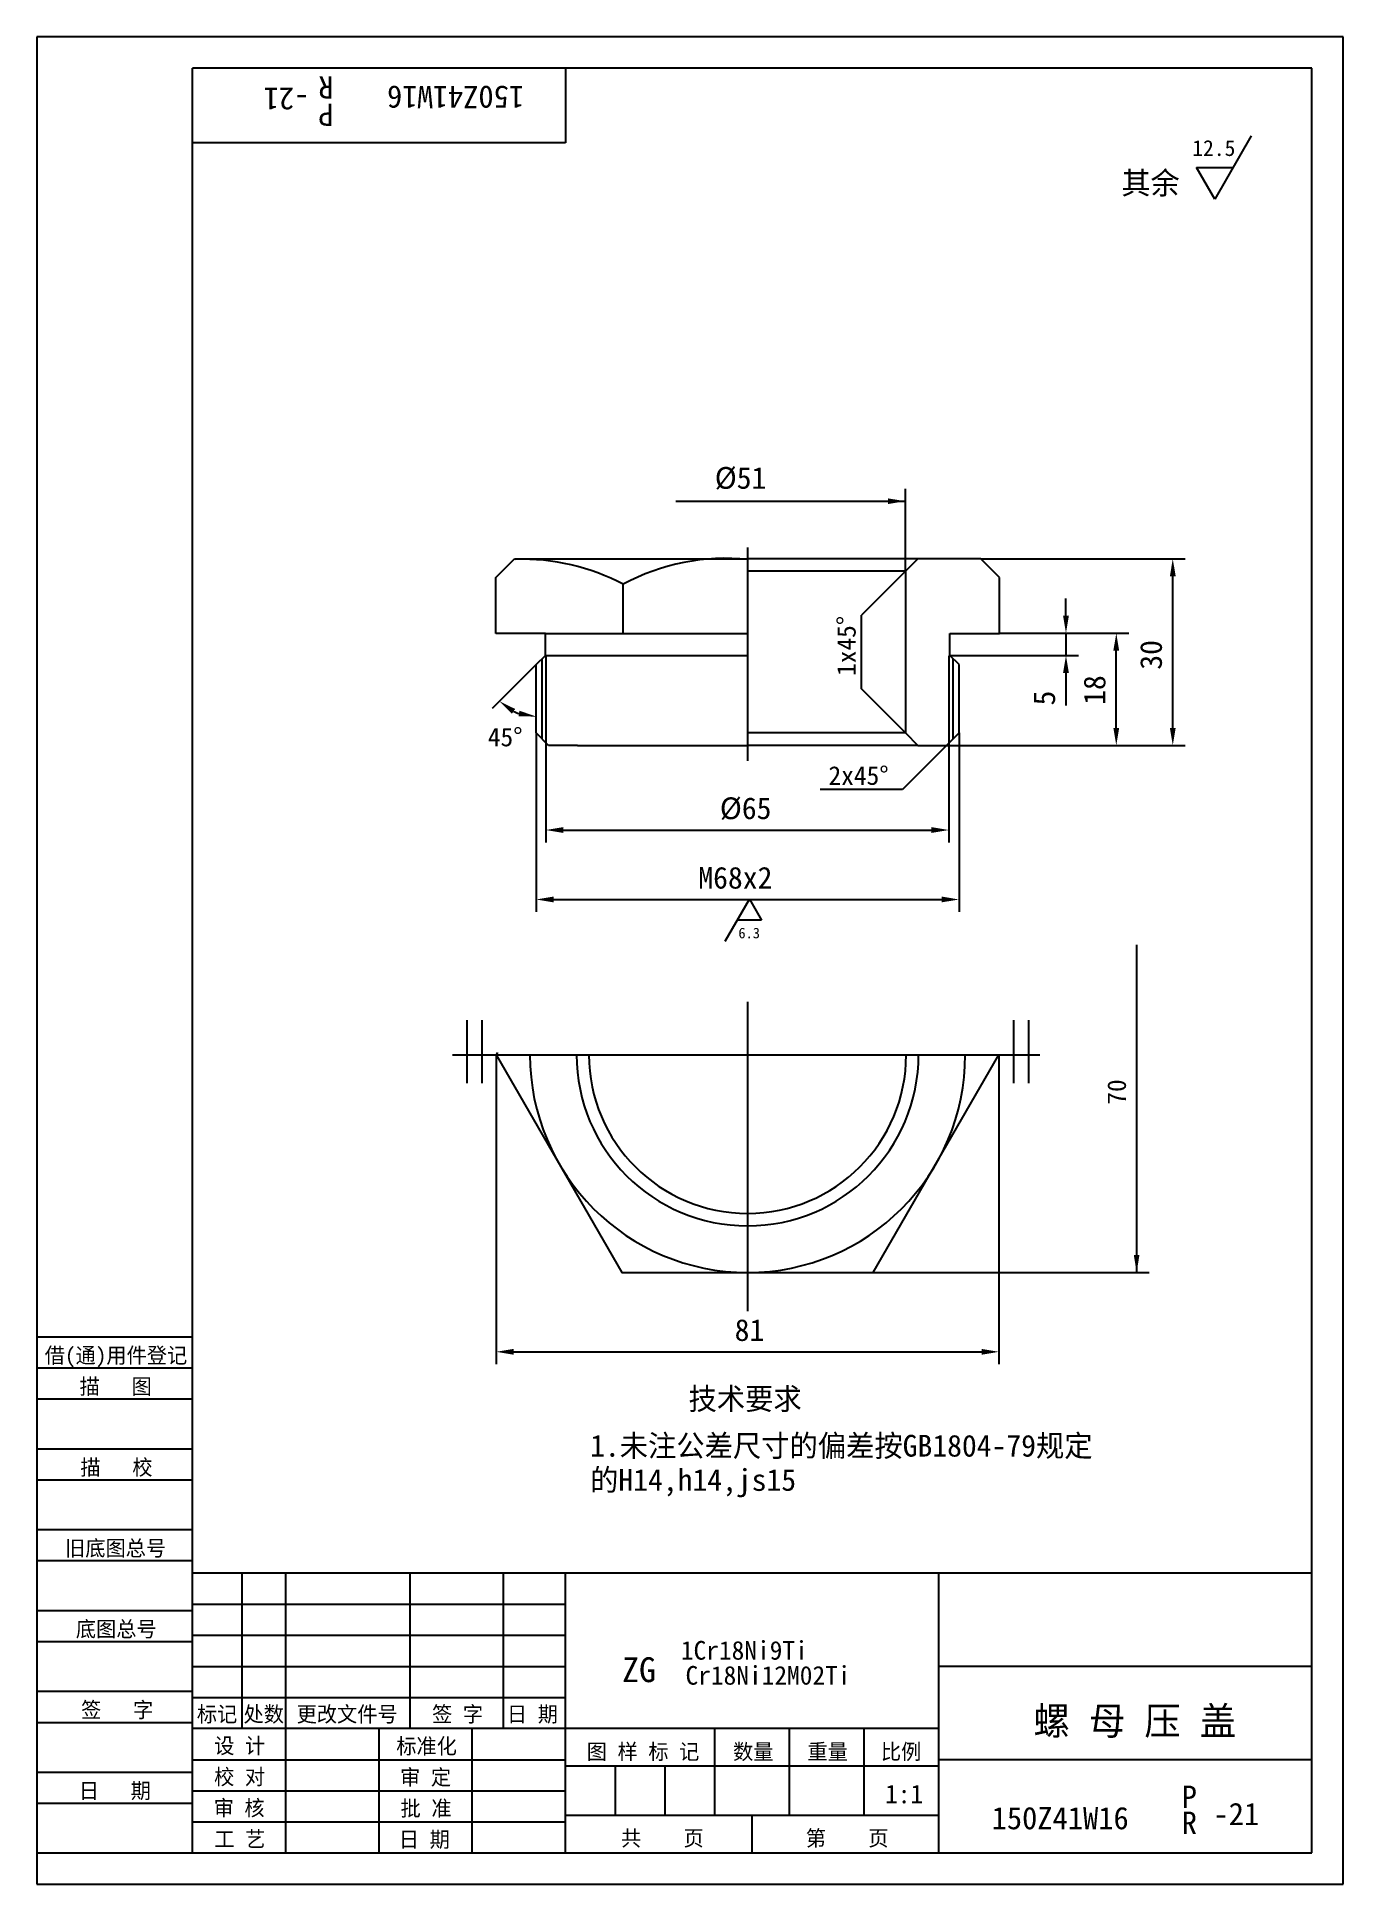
# Model space of a CAD drawing. Header units: metres. Extents: x 0 to 210, y 0 to 297.
import ezdxf

# ---------------------------------------------------------------- set-up
doc = ezdxf.new("R2010")
doc.units = ezdxf.units.M
for name, color, linetype in [('C', 6, 'Continuous'), ('D', 1, 'Continuous'), ('FL', 5, 'Continuous'), ('T', 7, 'Continuous'), ('TL', 4, 'Continuous')]:
    doc.layers.add(name, color=color, linetype=linetype)

# ---------------------------------------------------------------- blocks, each defined once
blk = doc.blocks.new('TUKUN4')
at = {"layer": 'FL'}
for p, q in [((0, 297), (0, 0)), ((210, 297), (0, 297)), ((210, 0), (210, 297)), ((0, 78), (25, 78)), ((0, 70), (25, 70)), ((0, 65), (25, 65)), ((0, 57), (25, 57)), ((0, 52), (25, 52)), ((33, 25), (33, 50)), ((40, 5), (40, 50)), ((60, 25), (60, 50)), ((75, 25), (75, 50)), ((25, 45), (85, 45)), ((0, 44), (25, 44)), ((0, 39), (25, 39)), ((25, 40), (85, 40)), ((25, 35), (85, 35)), ((0, 31), (25, 31)), ((25, 30), (85, 30)), ((0, 26), (25, 26)), ((70, 5), (70, 25)), ((0, 18), (25, 18)), ((25, 20), (85, 20)), ((25, 15), (85, 15)), ((0, 13), (25, 13)), ((25, 10), (85, 10)), ((0, 0), (210, 0))]:
    blk.add_line(p, q, dxfattribs=at)
at = {"layer": 'TL'}
for p, q in [((25, 5), (25, 292)), ((205, 292), (25, 292)), ((85, 292), (85, 280)), ((205, 5), (205, 292)), ((85, 280), (25, 280)), ((0, 88), (25, 88)), ((0, 83), (25, 83)), ((205, 50), (25, 50)), ((85, 5), (85, 50)), ((145, 5), (145, 50)), ((205, 35), (145, 35)), ((145, 25), (25, 25)), ((55, 5), (55, 25)), ((109, 11), (109, 25)), ((121, 11), (121, 25)), ((133, 11), (133, 25)), ((85, 19), (145, 19)), ((93, 11), (93, 19)), ((101, 11), (101, 19)), ((205, 20), (145, 20)), ((145, 11), (85, 11)), ((115, 5), (115, 11)), ((0, 5), (205, 5))]:
    blk.add_line(p, q, dxfattribs=at)
at = {"layer": 'T'}
for s, p in [('借(通)用件登记', (1.26, 83.76)), ('描   图', (6.86, 78.76)), ('描   校', (6.98, 65.76)), ('旧底图总号', (4.52, 52.76)), ('底图总号', (6.25, 39.76)), ('签   字', (7.1, 26.76)), ('标记', (25.71, 26.07)), ('处数', (33.22, 26.07)), ('更改文件号', (41.75, 26.07)), ('签 字', (63.53, 26.07)), ('日 期', (75.57, 26.07)), ('设 计', (28.5, 20.99)), ('标准化', (57.77, 20.93)), ('图 样 标 记', (88.4, 20.04)), ('数量', (111.92, 20.04)), ('重量', (123.88, 20.04)), ('比例', (135.7, 20.04)), ('校 对', (28.48, 15.99)), ('审 定', (58.39, 15.93)), ('日   期', (6.72, 13.76)), ('审 核', (28.41, 10.99)), ('批 准', (58.46, 10.93)), ('共    页', (93.91, 6.13)), ('第    页', (123.62, 6.13)), ('工 艺', (28.52, 5.99)), ('日 期', (58.18, 5.93))]:
    blk.add_text(s, height=2.5, dxfattribs=at).set_placement(p)

msp = doc.modelspace()

# ---------------------------------------------------------------- linework, layer by layer
at = {"layer": 'C'}
for p, q in [((114.26, 214.91), (114.26, 180.58)), ((114.26, 141.88), (114.26, 92.12)), ((66.81, 133.33), (159.34, 133.33)), ((159.34, 133.33), (161.23, 133.33))]:
    msp.add_line(p, q, dxfattribs=at)
at = {"layer": 'D'}
for p, q in [((195.24, 281.08), (189.39, 270.94)), ((189.39, 270.94), (186.46, 276.01)), ((186.46, 276.01), (192.32, 276.01)), ((139.65, 211.05), (139.65, 224.35)), ((102.71, 222.35), (139.65, 222.35)), ((139.63, 211.09), (132.56, 204.02)), ((151.76, 213.09), (184.62, 213.09)), ((182.62, 185.89), (182.62, 210.29)), ((165.45, 203.93), (165.45, 206.73)), ((132.56, 192.16), (132.56, 204.02)), ((154.71, 201.13), (167.45, 201.13)), ((165.45, 201.13), (165.45, 197.53)), ((167.45, 201.13), (175.54, 201.13)), ((80.26, 196.09), (73.19, 189.02)), ((81.18, 196.98), (81.18, 184.17)), ((81.83, 197.47), (81.83, 167.48)), ((146.61, 197.47), (146.61, 167.48)), ((146.76, 197.53), (167.45, 197.53)), ((147.26, 196.98), (147.26, 184.17)), ((173.54, 185.89), (173.54, 198.33)), ((165.45, 194.73), (165.45, 191.93)), ((139.63, 185.09), (132.56, 192.16)), ((165.45, 191.93), (165.45, 189.51)), ((80.26, 185.09), (80.26, 156.31)), ((148.26, 185.09), (148.26, 156.31)), ((146.26, 183.09), (139.19, 176.02)), ((146.26, 183.09), (175.54, 183.09)), ((175.54, 183.09), (184.62, 183.09)), ((139.19, 176.02), (125.95, 176.02)), ((84.63, 169.48), (143.81, 169.48)), ((83.06, 158.31), (145.46, 158.31)), ((110.66, 151.62), (114.56, 158.38)), ((114.56, 158.38), (116.52, 155)), ((116.52, 155), (112.61, 155)), ((176.81, 151.02), (176.81, 98.33)), ((69.1, 138.92), (69.1, 128.76)), ((71.52, 138.92), (71.52, 128.76)), ((157, 138.92), (157, 128.76)), ((159.42, 138.92), (159.42, 128.76)), ((73.85, 133.33), (73.85, 83.58)), ((154.67, 133.33), (154.67, 83.58)), ((134.47, 98.33), (178.81, 98.33)), ((76.65, 85.58), (151.87, 85.58))]:
    msp.add_line(p, q, dxfattribs=at)
msp.add_arc((80.26, 196.09), 8.36, 244.28, 250.72, dxfattribs=at)
for points in [[(136.85, 222.8), (139.65, 222.35), (136.85, 221.9)], [(182.16, 210.29), (183.09, 210.29), (182.62, 213.09)], [(164.98, 203.93), (165.92, 203.93), (165.45, 201.13)], [(173.07, 198.33), (174, 198.33), (173.54, 201.13)], [(164.98, 194.73), (165.92, 194.73), (165.45, 197.53)], [(76.36, 188.18), (76.9, 188.94), (74.35, 190.18)], [(77.58, 188.66), (77.42, 187.74), (80.26, 187.73)], [(173.07, 185.89), (174, 185.89), (173.54, 183.09)], [(182.16, 185.89), (183.09, 185.89), (182.62, 183.09)], [(84.63, 169.95), (84.63, 169.01), (81.83, 169.48)], [(143.81, 169.95), (143.81, 169.01), (146.61, 169.48)], [(83.06, 158.78), (83.06, 157.85), (80.26, 158.31)], [(145.46, 158.78), (145.46, 157.85), (148.26, 158.31)], [(177.26, 101.13), (176.81, 98.33), (176.36, 101.13)], [(76.65, 86.05), (76.65, 85.11), (73.85, 85.58)], [(151.87, 86.05), (151.87, 85.11), (154.67, 85.58)]]:
    msp.add_solid(points, dxfattribs=at)
at = {"layer": 'TL'}
for p, q in [((73.76, 210.09), (76.76, 213.09)), ((76.76, 213.09), (86.89, 213.09)), ((86.89, 213.09), (114.19, 213.09)), ((141.63, 213.09), (114.33, 213.09)), ((139.63, 211.09), (114.33, 211.09)), ((139.63, 211.09), (141.63, 213.09)), ((139.63, 211.09), (139.63, 185.09)), ((151.76, 213.09), (141.63, 213.09)), ((154.76, 210.09), (151.76, 213.09)), ((73.76, 201.09), (73.76, 210.09)), ((94.28, 200.98), (94.28, 208.99)), ((154.76, 201.09), (154.76, 210.09)), ((81.76, 201.09), (73.76, 201.09)), ((81.76, 201.09), (114.22, 201.09)), ((81.76, 197.53), (81.76, 201.09)), ((146.76, 197.53), (146.76, 201.09)), ((146.76, 201.09), (154.76, 201.09)), ((80.26, 196.09), (81.76, 197.53)), ((80.26, 185.09), (80.26, 196.09)), ((81.76, 197.53), (114.22, 197.53)), ((148.26, 196.09), (146.76, 197.53)), ((148.26, 185.09), (148.26, 196.09)), ((82.26, 183.09), (80.26, 185.09)), ((139.63, 185.09), (114.33, 185.09)), ((139.63, 185.09), (141.63, 183.09)), ((146.26, 183.09), (148.26, 185.09)), ((86.89, 183.09), (82.26, 183.09)), ((86.89, 183.09), (114.19, 183.09)), ((141.63, 183.09), (114.33, 183.09)), ((141.63, 183.09), (146.26, 183.09))]:
    msp.add_line(p, q, dxfattribs=at)
for points in [[(94.28, 208.99, 0.13), (76.97, 213, 0.13)], [(114.32, 213, 0.15), (94.28, 208.99, 0.15)]]:
    msp.add_lwpolyline(points, format="xyb", dxfattribs=at)
msp.add_lwpolyline([(74.06, 133.71), (73.85, 133.33), (94.05, 98.33), (134.47, 98.33), (154.67, 133.33)], dxfattribs=at)
for radius in [35, 27.5, 25.5]:
    msp.add_arc((114.26, 133.33), radius, 180, 0, dxfattribs=at)

# ---------------------------------------------------------------- block references
at = {"layer": 'D'}
msp.add_blockref('TUKUN4', (0, 0), dxfattribs=at)

# ---------------------------------------------------------------- texts
for s, height, rotation, p in [('-21', 3.6, 180, (43.8, 288.86)), ('R', 3.6, 180, (47.69, 290.68)), ('150Z41W16', 3.6, 180, (78.33, 289.13)), ('P', 3.6, 180, (47.69, 286.29)), ('1x45%%d', 3, 90, (131.64, 194.25)), ('30', 3.5, 90, (180.87, 195.26)), ('18', 3.5, 90, (171.79, 189.61)), ('5', 3.5, 90, (163.7, 189.51)), ('70', 3, 90, (175.1, 125.32))]:
    msp.add_text(s, height=height, rotation=rotation, dxfattribs=at).set_placement(p)
for s, height, p in [('12.5', 2.55, (185.75, 277.86)), ('其余', 3.6, (174.37, 271.72)), ('%%C51', 3.5, (108.98, 224.35)), ('45%%d', 3, (72.49, 182.94)), ('2x45%%d', 3, (127.27, 176.74)), ('%%C65', 3.5, (109.8, 171.23)), ('M68x2', 3.5, (106.34, 160.06)), ('6.3', 1.7, (112.78, 152.07)), ('81', 3.5, (112.18, 87.33)), ('技术要求', 3.5, (104.76, 76.27)), ('1.未注公差尺寸的偏差按GB1804-79规定', 3.5, (88.94, 68.73)), ('的H14,h14,js15', 3.5, (88.94, 63.23)), ('1Cr18Ni9Ti', 3, (103.53, 36.08)), ('ZG', 4, (94.08, 32.47)), ('Cr18Ni12M02Ti', 3, (104.28, 32.06)), ('螺 母 压 盖', 4.5, (160.23, 23.99)), ('1:1', 3, (136.37, 12.98)), ('P', 3.6, (184.06, 12.24)), ('150Z41W16', 3.6, (153.5, 8.81)), ('-21', 3.6, (189.17, 9.47)), ('R', 3.6, (184.06, 8.06))]:
    msp.add_text(s, height=height, dxfattribs=at).set_placement(p)

doc.saveas('drawing.dxf')
